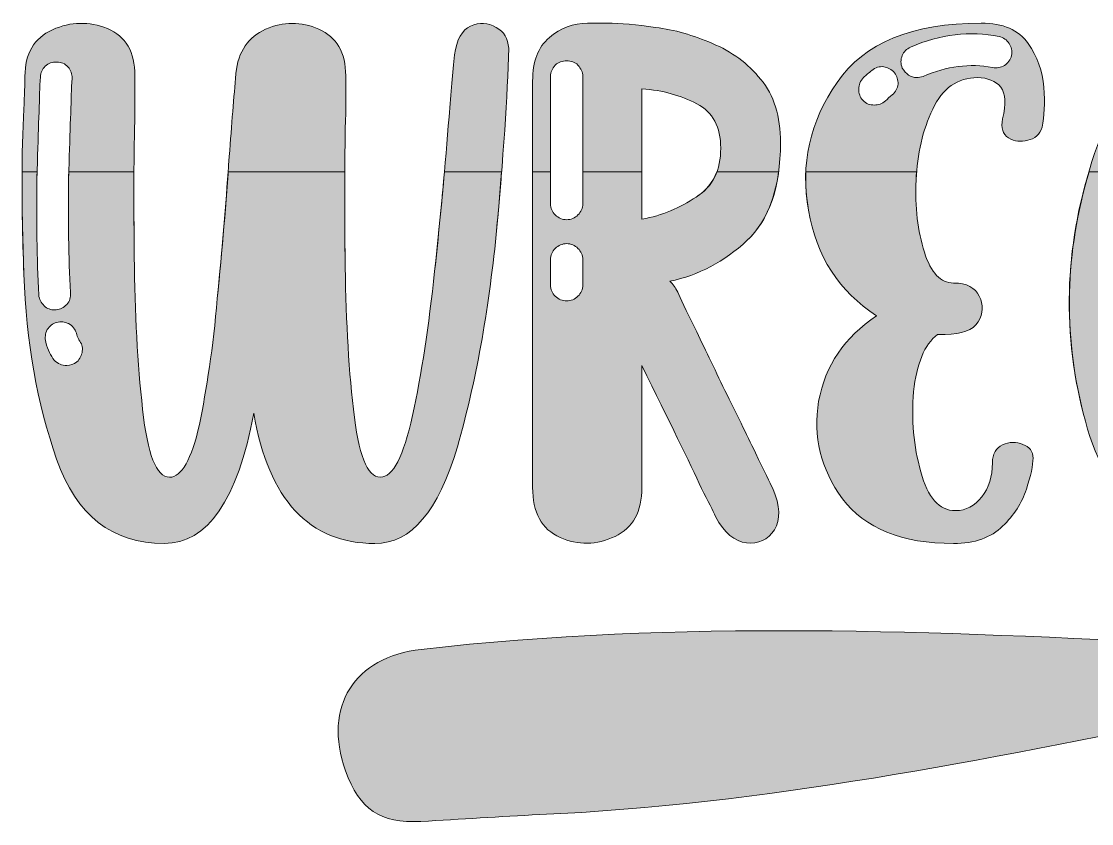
# Model space of a CAD drawing. Header units: inches. Extents: x 28 to 472, y -451 to -49.
# Drawn here: x 28 to 249.9, y -451.1 to -284.9 of the extents above; entities that cross this region are included whole.
import ezdxf

# ---------------------------------------------------------------- set-up
doc = ezdxf.new("R2010")
doc.units = ezdxf.units.IN
doc.header["$MEASUREMENT"] = 0
doc.layers.add('Layer 1', color=7, linetype='Continuous')

# ---------------------------------------------------------------- blocks, each defined once
blk = doc.blocks.new('block 3')
at = {"layer": 'Layer 1', "true_color": 0x024d84}
h = blk.add_hatch(color=156, dxfattribs=at)
h.dxf.hatch_style = 2
edge = h.paths.add_edge_path()
edge.add_spline(control_points=[(271.84, -414.22), (272.1, -419.3), (272.34, -423.95), (272.59, -428.81), (227.76, -437.96), (182.17, -447.18), (135.5, -449.28), (127.29, -449.64), (119.1, -450.27), (110.89, -450.69), (102.39, -451.14), (98.17, -448.25), (95.27, -440.17), (90.48, -426.84), (97.09, -416.61), (110.96, -415.02), (164.38, -408.91), (217.84, -411.19), (271.31, -414), (271.76, -414.02), (272.2, -414.39), (271.84, -414.22)], knot_values=[0, 0, 0, 0, 1, 1, 1, 2, 2, 2, 3, 3, 3, 4, 4, 4, 5, 5, 5, 6, 6, 6, 7, 7, 7, 7], degree=3, periodic=1)
at = {"layer": 'Layer 1', "lineweight": 0}
blk.add_open_spline([(271.84, -414.22), (272.1, -419.3), (272.34, -423.95), (272.59, -428.81), (227.76, -437.96), (182.17, -447.18), (135.5, -449.28), (127.29, -449.64), (119.1, -450.27), (110.89, -450.69), (102.39, -451.14), (98.17, -448.25), (95.27, -440.17), (90.48, -426.84), (97.09, -416.61), (110.96, -415.02), (164.38, -408.91), (217.84, -411.19), (271.31, -414), (271.76, -414.02), (272.2, -414.39), (271.84, -414.22)], degree=3, knots=[0, 0, 0, 0, 1, 1, 1, 2, 2, 2, 3, 3, 3, 4, 4, 4, 5, 5, 5, 6, 6, 6, 7, 7, 7, 7], dxfattribs=at)
blk = doc.blocks.new('block 8')
at = {"layer": 'Layer 1', "true_color": 0xca0c32}
h = blk.add_hatch(color=242, dxfattribs=at)
h.dxf.hatch_style = 2
edge = h.paths.add_edge_path()
edge.add_spline(control_points=[(121.16, -285.85), (123.02, -284.98), (124.75, -285.11), (126.49, -286.1), (128.1, -286.97), (128.96, -288.45), (129.09, -290.43), (128.84, -300.21), (127.97, -313.09), (126.49, -329.06), (124.88, -345.04), (122.28, -359.65), (118.44, -373.02), (114.48, -386.39), (108.91, -393.08), (101.35, -393.08), (87.73, -393.08), (79.31, -384.04), (76.22, -366.09), (72.87, -384.04), (66.68, -393.08), (57.64, -393.08), (46.87, -393.08), (39.44, -387.26), (35.36, -375.62), (31.27, -363.98), (29.04, -351.23), (28.55, -337.24), (28.05, -323.25), (28.05, -311.85), (28.55, -303.06), (28.67, -300.09), (28.79, -297.86), (28.79, -296.25), (28.79, -291.55), (30.65, -288.33), (34.49, -286.59), (38.33, -284.86), (42.04, -284.86), (45.88, -286.35), (49.72, -287.96), (51.58, -291.18), (51.58, -296.13), (51.58, -297.99), (51.58, -300.59), (51.58, -303.93), (51.33, -312.1), (51.33, -322.01), (51.45, -333.65), (51.58, -345.29), (52.07, -355.81), (53.19, -365.22), (54.18, -374.63), (56.03, -379.34), (58.76, -379.34), (61.23, -379.34), (63.34, -375.62), (64.95, -368.44), (66.44, -361.13), (67.8, -352.47), (68.66, -342.31), (69.65, -332.16), (70.52, -322.38), (71.14, -312.85), (71.63, -306.16), (72.13, -300.46), (72.5, -295.76), (72.5, -295.76), (72.5, -295.76), (72.5, -295.63), (73, -291.05), (75.1, -288.08), (78.69, -286.47), (82.41, -284.86), (86, -284.86), (89.71, -286.47), (93.43, -288.08), (95.29, -291.3), (95.29, -296.13), (95.29, -297.99), (95.29, -300.59), (95.29, -303.93), (95.04, -312.1), (95.04, -322.01), (95.16, -333.65), (95.29, -345.29), (95.78, -355.81), (96.89, -365.22), (97.89, -374.63), (99.74, -379.34), (102.47, -379.34), (105.07, -379.34), (107.29, -375), (109.15, -366.58), (111.01, -358.04), (112.5, -348.01), (113.73, -336.62), (114.97, -325.1), (115.96, -314.45), (116.71, -304.67), (117.08, -299.6), (117.45, -295.39), (117.82, -291.8), (118.31, -288.58), (119.43, -286.59), (121.16, -285.85)], knot_values=[0, 0, 0, 0, 1, 1, 1, 2, 2, 2, 3, 3, 3, 4, 4, 4, 5, 5, 5, 6, 6, 6, 7, 7, 7, 8, 8, 8, 9, 9, 9, 10, 10, 10, 11, 11, 11, 12, 12, 12, 13, 13, 13, 14, 14, 14, 15, 15, 15, 16, 16, 16, 17, 17, 17, 18, 18, 18, 19, 19, 19, 20, 20, 20, 21, 21, 21, 22, 22, 22, 23, 23, 23, 24, 24, 24, 25, 25, 25, 26, 26, 26, 27, 27, 27, 28, 28, 28, 29, 29, 29, 30, 30, 30, 31, 31, 31, 32, 32, 32, 33, 33, 33, 34, 34, 34, 35, 35, 35, 35], degree=3, periodic=1)
edge = h.paths.add_edge_path()
edge.add_spline(control_points=[(35.23, -344.67), (36.1, -344.54), (36.84, -344.17), (37.46, -343.55), (38.08, -342.81), (38.33, -342.07), (38.2, -341.08), (37.83, -333.77), (37.71, -325.85), (37.83, -317.3), (38.08, -308.76), (38.33, -302.44), (38.45, -298.36), (38.45, -298.36), (38.57, -296.62), (38.57, -296.62), (38.57, -295.76), (38.33, -295.01), (37.71, -294.27), (37.09, -293.65), (36.35, -293.28), (35.36, -293.28), (34.49, -293.28), (33.62, -293.53), (33, -294.15), (32.38, -294.77), (32.01, -295.51), (32.01, -296.38), (32.01, -296.38), (31.89, -297.99), (31.89, -297.99), (31.76, -302.2), (31.52, -308.51), (31.27, -317.3), (31.15, -325.97), (31.27, -334.02), (31.64, -341.57), (31.76, -342.44), (32.14, -343.18), (32.76, -343.8), (33.38, -344.42), (34.12, -344.67), (34.98, -344.67), (35.11, -344.67), (35.11, -344.67), (35.23, -344.67)], knot_values=[0, 0, 0, 0, 1, 1, 1, 2, 2, 2, 3, 3, 3, 4, 4, 4, 5, 5, 5, 6, 6, 6, 7, 7, 7, 8, 8, 8, 9, 9, 9, 10, 10, 10, 11, 11, 11, 12, 12, 12, 13, 13, 13, 14, 14, 14, 15, 15, 15, 15], degree=3, periodic=1)
edge = h.paths.add_edge_path()
edge.add_spline(control_points=[(39.57, -355.44), (40.18, -354.82), (40.56, -354.08), (40.68, -353.21), (40.8, -352.34), (40.56, -351.6), (39.94, -350.86), (39.94, -350.86), (39.94, -350.73), (39.81, -350.49), (39.69, -350.36), (39.57, -349.99), (39.44, -349.5), (39.19, -348.63), (38.7, -348.01), (37.83, -347.51), (37.09, -347.14), (36.22, -347.02), (35.36, -347.27), (34.49, -347.51), (33.87, -348.01), (33.38, -348.75), (33, -349.62), (32.88, -350.36), (33.13, -351.35), (33.5, -352.96), (34.12, -354.2), (34.86, -355.07), (35.6, -355.81), (36.47, -356.18), (37.46, -356.18), (38.2, -356.18), (38.82, -355.93), (39.57, -355.44)], knot_values=[0, 0, 0, 0, 1, 1, 1, 2, 2, 2, 3, 3, 3, 4, 4, 4, 5, 5, 5, 6, 6, 6, 7, 7, 7, 8, 8, 8, 9, 9, 9, 10, 10, 10, 11, 11, 11, 11], degree=3, periodic=1)
h = blk.add_hatch(color=242, dxfattribs=at)
h.dxf.hatch_style = 2
edge = h.paths.add_edge_path()
edge.add_spline(control_points=[(178.49, -330.3), (173.79, -334.64), (168.47, -337.49), (162.52, -338.72), (163.14, -339.34), (163.64, -340.09), (164.13, -340.95), (164.63, -342.19), (165.86, -344.67), (167.72, -348.51), (169.58, -352.34), (171.68, -356.68), (173.91, -361.38), (176.27, -366.09), (178.37, -370.42), (180.23, -374.26), (182.08, -378.1), (183.32, -380.57), (183.82, -381.69), (185.43, -385.28), (185.43, -388.13), (184.19, -390.23), (182.83, -392.34), (180.85, -393.2), (178.37, -392.96), (176.02, -392.71), (173.79, -390.85), (171.93, -387.51), (171.44, -386.27), (170.45, -384.41), (169.08, -381.69), (166.61, -376.36), (162.4, -367.82), (156.7, -356.18), (156.7, -367.82), (156.7, -376.24), (156.7, -381.44), (156.7, -386.52), (154.84, -389.86), (151.13, -391.6), (147.29, -393.45), (143.45, -393.45), (139.74, -391.84), (135.9, -390.11), (134.04, -386.64), (134.04, -381.44), (134.04, -377.73), (134.04, -370.42), (134.04, -359.4), (134.04, -348.38), (134.04, -336.99), (134.04, -325.23), (134.04, -313.46), (134.04, -304.18), (134.04, -297.24), (134.04, -293.16), (135.16, -290.19), (137.51, -288.2), (139.86, -286.22), (142.46, -285.23), (145.43, -285.23), (145.43, -285.23), (146.8, -285.23), (149.52, -285.23), (152.24, -285.23), (155.59, -285.48), (159.55, -286.1), (163.39, -286.59), (167.35, -287.71), (171.31, -289.44), (175.28, -291.05), (178.62, -293.53), (181.34, -296.87), (184.07, -300.09), (185.43, -304.55), (185.43, -310), (185.43, -319.28), (183.08, -325.97), (178.49, -330.3)], knot_values=[0, 0, 0, 0, 1, 1, 1, 2, 2, 2, 3, 3, 3, 4, 4, 4, 5, 5, 5, 6, 6, 6, 7, 7, 7, 8, 8, 8, 9, 9, 9, 10, 10, 10, 11, 11, 11, 12, 12, 12, 13, 13, 13, 14, 14, 14, 15, 15, 15, 16, 16, 16, 17, 17, 17, 18, 18, 18, 19, 19, 19, 20, 20, 20, 21, 21, 21, 22, 22, 22, 23, 23, 23, 24, 24, 24, 25, 25, 25, 26, 26, 26, 26], degree=3, periodic=1)
edge = h.paths.add_edge_path()
edge.add_spline(control_points=[(143.45, -324.98), (144.07, -324.36), (144.44, -323.62), (144.44, -322.63), (144.44, -322.63), (144.44, -296.25), (144.44, -296.25), (144.44, -295.39), (144.07, -294.64), (143.45, -293.9), (142.83, -293.28), (141.97, -293.03), (141.1, -293.03), (140.23, -293.03), (139.37, -293.28), (138.75, -293.9), (138.13, -294.64), (137.76, -295.39), (137.76, -296.25), (137.76, -296.25), (137.76, -322.63), (137.76, -322.63), (137.76, -323.62), (138.13, -324.36), (138.75, -324.98), (139.37, -325.6), (140.23, -325.97), (141.1, -325.97), (141.97, -325.97), (142.83, -325.6), (143.45, -324.98)], knot_values=[0, 0, 0, 0, 1, 1, 1, 2, 2, 2, 3, 3, 3, 4, 4, 4, 5, 5, 5, 6, 6, 6, 7, 7, 7, 8, 8, 8, 9, 9, 9, 10, 10, 10, 10], degree=3, periodic=1)
edge = h.paths.add_edge_path()
edge.add_spline(control_points=[(143.45, -341.82), (144.07, -341.2), (144.44, -340.46), (144.44, -339.47), (144.44, -339.47), (144.44, -334.27), (144.44, -334.27), (144.44, -333.28), (144.07, -332.53), (143.45, -331.91), (142.83, -331.29), (141.97, -330.92), (141.1, -330.92), (140.23, -330.92), (139.37, -331.29), (138.75, -331.91), (138.13, -332.53), (137.76, -333.28), (137.76, -334.27), (137.76, -334.27), (137.76, -339.47), (137.76, -339.47), (137.76, -340.46), (138.13, -341.2), (138.75, -341.82), (139.37, -342.44), (140.23, -342.81), (141.1, -342.81), (141.97, -342.81), (142.83, -342.44), (143.45, -341.82)], knot_values=[0, 0, 0, 0, 1, 1, 1, 2, 2, 2, 3, 3, 3, 4, 4, 4, 5, 5, 5, 6, 6, 6, 7, 7, 7, 8, 8, 8, 9, 9, 9, 10, 10, 10, 10], degree=3, periodic=1)
edge = h.paths.add_edge_path()
edge.add_spline(control_points=[(167.97, -321.26), (171.44, -319.04), (173.05, -315.69), (173.05, -311.11), (173.05, -306.78), (171.44, -303.68), (168.09, -301.95), (164.75, -300.21), (161.04, -299.1), (156.7, -298.85), (156.7, -303.81), (156.7, -312.85), (156.7, -325.85), (160.91, -325.1), (164.63, -323.49), (167.97, -321.26)], knot_values=[0, 0, 0, 0, 1, 1, 1, 2, 2, 2, 3, 3, 3, 4, 4, 4, 5, 5, 5, 5], degree=3, periodic=1)
h = blk.add_hatch(color=242, dxfattribs=at)
h.dxf.hatch_style = 2
edge = h.paths.add_edge_path()
edge.add_spline(control_points=[(236.81, -289.44), (238.67, -292.17), (239.79, -295.14), (240.03, -298.48), (240.28, -301.83), (240.16, -304.55), (239.66, -306.78), (239.17, -308.26), (238.18, -309.25), (236.69, -309.5), (235.21, -309.87), (233.97, -309.75), (232.73, -309.01), (231.49, -308.26), (231.12, -306.9), (231.49, -305.04), (232.23, -301.95), (232.11, -299.84), (231.12, -298.48), (230, -297.24), (228.4, -296.5), (226.29, -296.5), (222.2, -296.5), (218.98, -298.73), (217, -303.06), (214.9, -307.4), (213.78, -312.35), (213.54, -317.8), (213.29, -323.37), (213.91, -328.32), (215.27, -332.66), (216.63, -336.99), (218.61, -339.09), (221.34, -339.09), (224.06, -339.09), (225.79, -340.09), (226.66, -341.82), (227.53, -343.55), (227.53, -345.41), (226.41, -347.14), (225.3, -348.88), (223.07, -349.74), (219.6, -349.74), (219.23, -349.74), (218.86, -349.74), (218.49, -349.74), (218.37, -349.74), (218.12, -349.74), (217.99, -349.74), (215.27, -351.85), (213.66, -355.81), (213.04, -361.63), (212.55, -367.33), (213.04, -372.9), (214.53, -378.22), (215.89, -383.55), (218.37, -386.27), (221.71, -386.27), (223.94, -386.27), (225.67, -385.28), (227.16, -383.42), (228.64, -381.56), (229.39, -379.21), (229.39, -376.36), (229.39, -374.51), (230.13, -373.27), (231.49, -372.65), (232.85, -372.03), (234.34, -371.91), (235.7, -372.53), (237.06, -373.02), (237.8, -374.01), (237.8, -375.37), (237.8, -376.86), (237.31, -379.09), (236.44, -381.81), (235.45, -384.66), (233.84, -387.26), (231.49, -389.49), (229.14, -391.84), (225.67, -393.08), (221.34, -393.08), (210.57, -393.08), (202.89, -389.98), (198.31, -383.79), (193.72, -377.6), (192.12, -370.92), (193.35, -363.61), (194.72, -356.18), (198.68, -350.36), (205.36, -345.9), (197.56, -340.83), (192.86, -333.52), (191.25, -323.99), (189.52, -314.58), (191.5, -305.66), (197.19, -297.49), (202.76, -289.32), (212.79, -285.23), (227.03, -285.23), (231.61, -285.23), (234.83, -286.59), (236.81, -289.44)], knot_values=[0, 0, 0, 0, 1, 1, 1, 2, 2, 2, 3, 3, 3, 4, 4, 4, 5, 5, 5, 6, 6, 6, 7, 7, 7, 8, 8, 8, 9, 9, 9, 10, 10, 10, 11, 11, 11, 12, 12, 12, 13, 13, 13, 14, 14, 14, 15, 15, 15, 16, 16, 16, 17, 17, 17, 18, 18, 18, 19, 19, 19, 20, 20, 20, 21, 21, 21, 22, 22, 22, 23, 23, 23, 24, 24, 24, 25, 25, 25, 26, 26, 26, 27, 27, 27, 28, 28, 28, 29, 29, 29, 30, 30, 30, 31, 31, 31, 32, 32, 32, 33, 33, 33, 34, 34, 34, 34], degree=3, periodic=1)
edge = h.paths.add_edge_path()
edge.add_spline(control_points=[(207.22, -301.33), (207.59, -300.96), (208.09, -300.46), (208.58, -300.09), (209.33, -299.47), (209.7, -298.73), (209.82, -297.86), (209.82, -297), (209.57, -296.25), (209.08, -295.51), (208.46, -294.77), (207.72, -294.4), (206.85, -294.27), (205.98, -294.15), (205.12, -294.4), (204.37, -295.01), (203.75, -295.51), (203.26, -296), (202.64, -296.5), (202.02, -297.24), (201.65, -297.99), (201.65, -298.85), (201.65, -299.72), (201.9, -300.59), (202.52, -301.21), (203.26, -301.95), (204, -302.2), (204.87, -302.2), (205.74, -302.2), (206.48, -301.95), (207.22, -301.33)], knot_values=[0, 0, 0, 0, 1, 1, 1, 2, 2, 2, 3, 3, 3, 4, 4, 4, 5, 5, 5, 6, 6, 6, 7, 7, 7, 8, 8, 8, 9, 9, 9, 10, 10, 10, 10], degree=3, periodic=1)
edge = h.paths.add_edge_path()
edge.add_spline(control_points=[(215.02, -296.25), (219.97, -294.15), (224.68, -293.53), (229.39, -294.4), (230.25, -294.64), (231.12, -294.4), (231.86, -294.02), (232.6, -293.53), (233.1, -292.79), (233.35, -291.92), (233.47, -290.93), (233.35, -290.19), (232.85, -289.44), (232.36, -288.7), (231.61, -288.2), (230.75, -287.96), (224.68, -286.84), (218.61, -287.46), (212.42, -290.19), (211.55, -290.56), (210.94, -291.18), (210.69, -291.92), (210.32, -292.79), (210.32, -293.65), (210.69, -294.52), (211.43, -295.76), (212.42, -296.5), (213.66, -296.5), (214.16, -296.5), (214.53, -296.38), (215.02, -296.25)], knot_values=[0, 0, 0, 0, 1, 1, 1, 2, 2, 2, 3, 3, 3, 4, 4, 4, 5, 5, 5, 6, 6, 6, 7, 7, 7, 8, 8, 8, 9, 9, 9, 10, 10, 10, 10], degree=3, periodic=1)
h = blk.add_hatch(color=242, dxfattribs=at)
h.dxf.hatch_style = 2
edge = h.paths.add_edge_path()
edge.add_spline(control_points=[(290.68, -363.73), (292.41, -362.87), (294.27, -362.74), (296.25, -363.49), (298.23, -364.23), (299.59, -365.59), (300.33, -367.7), (301.08, -370.05), (301.2, -373.15), (300.71, -377.11), (300.21, -381.07), (298.23, -384.66), (294.76, -388), (291.42, -391.35), (285.6, -393.08), (277.43, -393.08), (262.44, -393.08), (252.66, -384.04), (248.21, -366.09), (243.62, -348.13), (244.49, -330.18), (250.56, -312.23), (256.63, -294.27), (268.02, -285.23), (284.73, -285.23), (289.93, -285.23), (293.4, -286.59), (295.26, -289.44), (297.11, -292.17), (298.11, -295.14), (298.11, -298.48), (298.23, -301.83), (297.98, -304.55), (297.49, -306.78), (296.99, -308.26), (296, -309.25), (294.51, -309.5), (293.03, -309.87), (291.67, -309.75), (290.55, -309.01), (289.31, -308.26), (288.94, -306.9), (289.31, -305.04), (290.06, -301.95), (289.93, -299.84), (288.82, -298.48), (287.83, -297.24), (286.22, -296.5), (284.11, -296.5), (277.3, -296.5), (272.47, -303.19), (269.63, -316.56), (266.78, -329.93), (265.91, -343.3), (267.03, -356.68), (268.14, -370.05), (271.36, -378.1), (276.68, -380.7), (280.65, -381.69), (283.49, -380.95), (285.1, -378.35), (286.59, -375.87), (287.46, -372.65), (287.58, -368.69), (287.83, -366.21), (288.82, -364.48), (290.68, -363.73)], knot_values=[0, 0, 0, 0, 1, 1, 1, 2, 2, 2, 3, 3, 3, 4, 4, 4, 5, 5, 5, 6, 6, 6, 7, 7, 7, 8, 8, 8, 9, 9, 9, 10, 10, 10, 11, 11, 11, 12, 12, 12, 13, 13, 13, 14, 14, 14, 15, 15, 15, 16, 16, 16, 17, 17, 17, 18, 18, 18, 19, 19, 19, 20, 20, 20, 21, 21, 21, 22, 22, 22, 22], degree=3, periodic=1)
edge = h.paths.add_edge_path()
edge.add_spline(control_points=[(259.22, -318.79), (259.72, -317.3), (260.09, -315.82), (260.71, -314.45), (260.96, -313.59), (260.96, -312.72), (260.59, -311.98), (260.22, -311.11), (259.6, -310.49), (258.73, -310.24), (257.86, -309.87), (257, -309.87), (256.25, -310.24), (255.39, -310.62), (254.89, -311.23), (254.52, -312.1), (253.9, -313.59), (253.41, -315.2), (252.91, -316.93), (252.66, -317.8), (252.79, -318.66), (253.16, -319.41), (253.65, -320.15), (254.27, -320.77), (255.14, -321.02), (255.51, -321.14), (255.76, -321.14), (256.13, -321.14), (257.49, -321.14), (258.61, -320.4), (259.22, -318.79)], knot_values=[0, 0, 0, 0, 1, 1, 1, 2, 2, 2, 3, 3, 3, 4, 4, 4, 5, 5, 5, 6, 6, 6, 7, 7, 7, 8, 8, 8, 9, 9, 9, 10, 10, 10, 10], degree=3, periodic=1)
edge = h.paths.add_edge_path()
edge.add_spline(control_points=[(264.43, -306.65), (268.02, -301.33), (271.73, -297.86), (275.57, -296.38), (279.53, -294.89), (282.63, -294.02), (284.98, -294.02), (284.98, -294.02), (284.98, -294.02), (285.1, -294.02), (285.97, -294.02), (286.84, -293.78), (287.46, -293.16), (288.07, -292.54), (288.32, -291.67), (288.45, -290.81), (288.32, -289.81), (288.07, -289.07), (287.46, -288.45), (286.84, -287.83), (286.09, -287.46), (285.1, -287.46), (285.1, -287.46), (285.1, -287.46), (284.98, -287.46), (274.58, -287.46), (265.91, -292.66), (258.85, -303.06), (258.36, -303.93), (258.24, -304.8), (258.36, -305.66), (258.61, -306.41), (259.1, -307.15), (259.84, -307.64), (260.46, -308.02), (261.08, -308.14), (261.58, -308.14), (262.69, -308.14), (263.68, -307.64), (264.43, -306.65)], knot_values=[0, 0, 0, 0, 1, 1, 1, 2, 2, 2, 3, 3, 3, 4, 4, 4, 5, 5, 5, 6, 6, 6, 7, 7, 7, 8, 8, 8, 9, 9, 9, 10, 10, 10, 11, 11, 11, 12, 12, 12, 13, 13, 13, 13], degree=3, periodic=1)
at = {"layer": 'Layer 1', "lineweight": 0}
for points, knots in [([(121.16, -285.85), (123.02, -284.98), (124.75, -285.11), (126.49, -286.1), (128.1, -286.97), (128.96, -288.45), (129.09, -290.43), (128.84, -300.21), (127.97, -313.09), (126.49, -329.06), (124.88, -345.04), (122.28, -359.65), (118.44, -373.02), (114.48, -386.39), (108.91, -393.08), (101.35, -393.08), (87.73, -393.08), (79.31, -384.04), (76.22, -366.09), (72.87, -384.04), (66.68, -393.08), (57.64, -393.08), (46.87, -393.08), (39.44, -387.26), (35.36, -375.62), (31.27, -363.98), (29.04, -351.23), (28.55, -337.24), (28.05, -323.25), (28.05, -311.85), (28.55, -303.06), (28.67, -300.09), (28.79, -297.86), (28.79, -296.25), (28.79, -291.55), (30.65, -288.33), (34.49, -286.59), (38.33, -284.86), (42.04, -284.86), (45.88, -286.35), (49.72, -287.96), (51.58, -291.18), (51.58, -296.13), (51.58, -297.99), (51.58, -300.59), (51.58, -303.93), (51.33, -312.1), (51.33, -322.01), (51.45, -333.65), (51.58, -345.29), (52.07, -355.81), (53.19, -365.22), (54.18, -374.63), (56.03, -379.34), (58.76, -379.34), (61.23, -379.34), (63.34, -375.62), (64.95, -368.44), (66.44, -361.13), (67.8, -352.47), (68.66, -342.31), (69.65, -332.16), (70.52, -322.38), (71.14, -312.85), (71.63, -306.16), (72.13, -300.46), (72.5, -295.76), (72.5, -295.76), (72.5, -295.76), (72.5, -295.63), (73, -291.05), (75.1, -288.08), (78.69, -286.47), (82.41, -284.86), (86, -284.86), (89.71, -286.47), (93.43, -288.08), (95.29, -291.3), (95.29, -296.13), (95.29, -297.99), (95.29, -300.59), (95.29, -303.93), (95.04, -312.1), (95.04, -322.01), (95.16, -333.65), (95.29, -345.29), (95.78, -355.81), (96.89, -365.22), (97.89, -374.63), (99.74, -379.34), (102.47, -379.34), (105.07, -379.34), (107.29, -375), (109.15, -366.58), (111.01, -358.04), (112.5, -348.01), (113.73, -336.62), (114.97, -325.1), (115.96, -314.45), (116.71, -304.67), (117.08, -299.6), (117.45, -295.39), (117.82, -291.8), (118.31, -288.58), (119.43, -286.59), (121.16, -285.85)], [0, 0, 0, 0, 1, 1, 1, 2, 2, 2, 3, 3, 3, 4, 4, 4, 5, 5, 5, 6, 6, 6, 7, 7, 7, 8, 8, 8, 9, 9, 9, 10, 10, 10, 11, 11, 11, 12, 12, 12, 13, 13, 13, 14, 14, 14, 15, 15, 15, 16, 16, 16, 17, 17, 17, 18, 18, 18, 19, 19, 19, 20, 20, 20, 21, 21, 21, 22, 22, 22, 23, 23, 23, 24, 24, 24, 25, 25, 25, 26, 26, 26, 27, 27, 27, 28, 28, 28, 29, 29, 29, 30, 30, 30, 31, 31, 31, 32, 32, 32, 33, 33, 33, 34, 34, 34, 35, 35, 35, 35]), ([(178.49, -330.3), (173.79, -334.64), (168.47, -337.49), (162.52, -338.72), (163.14, -339.34), (163.64, -340.09), (164.13, -340.95), (164.63, -342.19), (165.86, -344.67), (167.72, -348.51), (169.58, -352.34), (171.68, -356.68), (173.91, -361.38), (176.27, -366.09), (178.37, -370.42), (180.23, -374.26), (182.08, -378.1), (183.32, -380.57), (183.82, -381.69), (185.43, -385.28), (185.43, -388.13), (184.19, -390.23), (182.83, -392.34), (180.85, -393.2), (178.37, -392.96), (176.02, -392.71), (173.79, -390.85), (171.93, -387.51), (171.44, -386.27), (170.45, -384.41), (169.08, -381.69), (166.61, -376.36), (162.4, -367.82), (156.7, -356.18), (156.7, -367.82), (156.7, -376.24), (156.7, -381.44), (156.7, -386.52), (154.84, -389.86), (151.13, -391.6), (147.29, -393.45), (143.45, -393.45), (139.74, -391.84), (135.9, -390.11), (134.04, -386.64), (134.04, -381.44), (134.04, -377.73), (134.04, -370.42), (134.04, -359.4), (134.04, -348.38), (134.04, -336.99), (134.04, -325.23), (134.04, -313.46), (134.04, -304.18), (134.04, -297.24), (134.04, -293.16), (135.16, -290.19), (137.51, -288.2), (139.86, -286.22), (142.46, -285.23), (145.43, -285.23), (145.43, -285.23), (146.8, -285.23), (149.52, -285.23), (152.24, -285.23), (155.59, -285.48), (159.55, -286.1), (163.39, -286.59), (167.35, -287.71), (171.31, -289.44), (175.28, -291.05), (178.62, -293.53), (181.34, -296.87), (184.07, -300.09), (185.43, -304.55), (185.43, -310), (185.43, -319.28), (183.08, -325.97), (178.49, -330.3)], [0, 0, 0, 0, 1, 1, 1, 2, 2, 2, 3, 3, 3, 4, 4, 4, 5, 5, 5, 6, 6, 6, 7, 7, 7, 8, 8, 8, 9, 9, 9, 10, 10, 10, 11, 11, 11, 12, 12, 12, 13, 13, 13, 14, 14, 14, 15, 15, 15, 16, 16, 16, 17, 17, 17, 18, 18, 18, 19, 19, 19, 20, 20, 20, 21, 21, 21, 22, 22, 22, 23, 23, 23, 24, 24, 24, 25, 25, 25, 26, 26, 26, 26]), ([(236.81, -289.44), (238.67, -292.17), (239.79, -295.14), (240.03, -298.48), (240.28, -301.83), (240.16, -304.55), (239.66, -306.78), (239.17, -308.26), (238.18, -309.25), (236.69, -309.5), (235.21, -309.87), (233.97, -309.75), (232.73, -309.01), (231.49, -308.26), (231.12, -306.9), (231.49, -305.04), (232.23, -301.95), (232.11, -299.84), (231.12, -298.48), (230, -297.24), (228.4, -296.5), (226.29, -296.5), (222.2, -296.5), (218.98, -298.73), (217, -303.06), (214.9, -307.4), (213.78, -312.35), (213.54, -317.8), (213.29, -323.37), (213.91, -328.32), (215.27, -332.66), (216.63, -336.99), (218.61, -339.09), (221.34, -339.09), (224.06, -339.09), (225.79, -340.09), (226.66, -341.82), (227.53, -343.55), (227.53, -345.41), (226.41, -347.14), (225.3, -348.88), (223.07, -349.74), (219.6, -349.74), (219.23, -349.74), (218.86, -349.74), (218.49, -349.74), (218.37, -349.74), (218.12, -349.74), (217.99, -349.74), (215.27, -351.85), (213.66, -355.81), (213.04, -361.63), (212.55, -367.33), (213.04, -372.9), (214.53, -378.22), (215.89, -383.55), (218.37, -386.27), (221.71, -386.27), (223.94, -386.27), (225.67, -385.28), (227.16, -383.42), (228.64, -381.56), (229.39, -379.21), (229.39, -376.36), (229.39, -374.51), (230.13, -373.27), (231.49, -372.65), (232.85, -372.03), (234.34, -371.91), (235.7, -372.53), (237.06, -373.02), (237.8, -374.01), (237.8, -375.37), (237.8, -376.86), (237.31, -379.09), (236.44, -381.81), (235.45, -384.66), (233.84, -387.26), (231.49, -389.49), (229.14, -391.84), (225.67, -393.08), (221.34, -393.08), (210.57, -393.08), (202.89, -389.98), (198.31, -383.79), (193.72, -377.6), (192.12, -370.92), (193.35, -363.61), (194.72, -356.18), (198.68, -350.36), (205.36, -345.9), (197.56, -340.83), (192.86, -333.52), (191.25, -323.99), (189.52, -314.58), (191.5, -305.66), (197.19, -297.49), (202.76, -289.32), (212.79, -285.23), (227.03, -285.23), (231.61, -285.23), (234.83, -286.59), (236.81, -289.44)], [0, 0, 0, 0, 1, 1, 1, 2, 2, 2, 3, 3, 3, 4, 4, 4, 5, 5, 5, 6, 6, 6, 7, 7, 7, 8, 8, 8, 9, 9, 9, 10, 10, 10, 11, 11, 11, 12, 12, 12, 13, 13, 13, 14, 14, 14, 15, 15, 15, 16, 16, 16, 17, 17, 17, 18, 18, 18, 19, 19, 19, 20, 20, 20, 21, 21, 21, 22, 22, 22, 23, 23, 23, 24, 24, 24, 25, 25, 25, 26, 26, 26, 27, 27, 27, 28, 28, 28, 29, 29, 29, 30, 30, 30, 31, 31, 31, 32, 32, 32, 33, 33, 33, 34, 34, 34, 34]), ([(290.68, -363.73), (292.41, -362.87), (294.27, -362.74), (296.25, -363.49), (298.23, -364.23), (299.59, -365.59), (300.33, -367.7), (301.08, -370.05), (301.2, -373.15), (300.71, -377.11), (300.21, -381.07), (298.23, -384.66), (294.76, -388), (291.42, -391.35), (285.6, -393.08), (277.43, -393.08), (262.44, -393.08), (252.66, -384.04), (248.21, -366.09), (243.62, -348.13), (244.49, -330.18), (250.56, -312.23), (256.63, -294.27), (268.02, -285.23), (284.73, -285.23), (289.93, -285.23), (293.4, -286.59), (295.26, -289.44), (297.11, -292.17), (298.11, -295.14), (298.11, -298.48), (298.23, -301.83), (297.98, -304.55), (297.49, -306.78), (296.99, -308.26), (296, -309.25), (294.51, -309.5), (293.03, -309.87), (291.67, -309.75), (290.55, -309.01), (289.31, -308.26), (288.94, -306.9), (289.31, -305.04), (290.06, -301.95), (289.93, -299.84), (288.82, -298.48), (287.83, -297.24), (286.22, -296.5), (284.11, -296.5), (277.3, -296.5), (272.47, -303.19), (269.63, -316.56), (266.78, -329.93), (265.91, -343.3), (267.03, -356.68), (268.14, -370.05), (271.36, -378.1), (276.68, -380.7), (280.65, -381.69), (283.49, -380.95), (285.1, -378.35), (286.59, -375.87), (287.46, -372.65), (287.58, -368.69), (287.83, -366.21), (288.82, -364.48), (290.68, -363.73)], [0, 0, 0, 0, 1, 1, 1, 2, 2, 2, 3, 3, 3, 4, 4, 4, 5, 5, 5, 6, 6, 6, 7, 7, 7, 8, 8, 8, 9, 9, 9, 10, 10, 10, 11, 11, 11, 12, 12, 12, 13, 13, 13, 14, 14, 14, 15, 15, 15, 16, 16, 16, 17, 17, 17, 18, 18, 18, 19, 19, 19, 20, 20, 20, 21, 21, 21, 22, 22, 22, 22]), ([(215.02, -296.25), (219.97, -294.15), (224.68, -293.53), (229.39, -294.4), (230.25, -294.64), (231.12, -294.4), (231.86, -294.02), (232.6, -293.53), (233.1, -292.79), (233.35, -291.92), (233.47, -290.93), (233.35, -290.19), (232.85, -289.44), (232.36, -288.7), (231.61, -288.2), (230.75, -287.96), (224.68, -286.84), (218.61, -287.46), (212.42, -290.19), (211.55, -290.56), (210.94, -291.18), (210.69, -291.92), (210.32, -292.79), (210.32, -293.65), (210.69, -294.52), (211.43, -295.76), (212.42, -296.5), (213.66, -296.5), (214.16, -296.5), (214.53, -296.38), (215.02, -296.25)], [0, 0, 0, 0, 1, 1, 1, 2, 2, 2, 3, 3, 3, 4, 4, 4, 5, 5, 5, 6, 6, 6, 7, 7, 7, 8, 8, 8, 9, 9, 9, 10, 10, 10, 10]), ([(35.23, -344.67), (36.1, -344.54), (36.84, -344.17), (37.46, -343.55), (38.08, -342.81), (38.33, -342.07), (38.2, -341.08), (37.83, -333.77), (37.71, -325.85), (37.83, -317.3), (38.08, -308.76), (38.33, -302.44), (38.45, -298.36), (38.45, -298.36), (38.57, -296.62), (38.57, -296.62), (38.57, -295.76), (38.33, -295.01), (37.71, -294.27), (37.09, -293.65), (36.35, -293.28), (35.36, -293.28), (34.49, -293.28), (33.62, -293.53), (33, -294.15), (32.38, -294.77), (32.01, -295.51), (32.01, -296.38), (32.01, -296.38), (31.89, -297.99), (31.89, -297.99), (31.76, -302.2), (31.52, -308.51), (31.27, -317.3), (31.15, -325.97), (31.27, -334.02), (31.64, -341.57), (31.76, -342.44), (32.14, -343.18), (32.76, -343.8), (33.38, -344.42), (34.12, -344.67), (34.98, -344.67), (35.11, -344.67), (35.11, -344.67), (35.23, -344.67)], [0, 0, 0, 0, 1, 1, 1, 2, 2, 2, 3, 3, 3, 4, 4, 4, 5, 5, 5, 6, 6, 6, 7, 7, 7, 8, 8, 8, 9, 9, 9, 10, 10, 10, 11, 11, 11, 12, 12, 12, 13, 13, 13, 14, 14, 14, 15, 15, 15, 15]), ([(143.45, -324.98), (144.07, -324.36), (144.44, -323.62), (144.44, -322.63), (144.44, -322.63), (144.44, -296.25), (144.44, -296.25), (144.44, -295.39), (144.07, -294.64), (143.45, -293.9), (142.83, -293.28), (141.97, -293.03), (141.1, -293.03), (140.23, -293.03), (139.37, -293.28), (138.75, -293.9), (138.13, -294.64), (137.76, -295.39), (137.76, -296.25), (137.76, -296.25), (137.76, -322.63), (137.76, -322.63), (137.76, -323.62), (138.13, -324.36), (138.75, -324.98), (139.37, -325.6), (140.23, -325.97), (141.1, -325.97), (141.97, -325.97), (142.83, -325.6), (143.45, -324.98)], [0, 0, 0, 0, 1, 1, 1, 2, 2, 2, 3, 3, 3, 4, 4, 4, 5, 5, 5, 6, 6, 6, 7, 7, 7, 8, 8, 8, 9, 9, 9, 10, 10, 10, 10]), ([(207.22, -301.33), (207.59, -300.96), (208.09, -300.46), (208.58, -300.09), (209.33, -299.47), (209.7, -298.73), (209.82, -297.86), (209.82, -297), (209.57, -296.25), (209.08, -295.51), (208.46, -294.77), (207.72, -294.4), (206.85, -294.27), (205.98, -294.15), (205.12, -294.4), (204.37, -295.01), (203.75, -295.51), (203.26, -296), (202.64, -296.5), (202.02, -297.24), (201.65, -297.99), (201.65, -298.85), (201.65, -299.72), (201.9, -300.59), (202.52, -301.21), (203.26, -301.95), (204, -302.2), (204.87, -302.2), (205.74, -302.2), (206.48, -301.95), (207.22, -301.33)], [0, 0, 0, 0, 1, 1, 1, 2, 2, 2, 3, 3, 3, 4, 4, 4, 5, 5, 5, 6, 6, 6, 7, 7, 7, 8, 8, 8, 9, 9, 9, 10, 10, 10, 10]), ([(167.97, -321.26), (171.44, -319.04), (173.05, -315.69), (173.05, -311.11), (173.05, -306.78), (171.44, -303.68), (168.09, -301.95), (164.75, -300.21), (161.04, -299.1), (156.7, -298.85), (156.7, -303.81), (156.7, -312.85), (156.7, -325.85), (160.91, -325.1), (164.63, -323.49), (167.97, -321.26)], [0, 0, 0, 0, 1, 1, 1, 2, 2, 2, 3, 3, 3, 4, 4, 4, 5, 5, 5, 5]), ([(143.45, -341.82), (144.07, -341.2), (144.44, -340.46), (144.44, -339.47), (144.44, -339.47), (144.44, -334.27), (144.44, -334.27), (144.44, -333.28), (144.07, -332.53), (143.45, -331.91), (142.83, -331.29), (141.97, -330.92), (141.1, -330.92), (140.23, -330.92), (139.37, -331.29), (138.75, -331.91), (138.13, -332.53), (137.76, -333.28), (137.76, -334.27), (137.76, -334.27), (137.76, -339.47), (137.76, -339.47), (137.76, -340.46), (138.13, -341.2), (138.75, -341.82), (139.37, -342.44), (140.23, -342.81), (141.1, -342.81), (141.97, -342.81), (142.83, -342.44), (143.45, -341.82)], [0, 0, 0, 0, 1, 1, 1, 2, 2, 2, 3, 3, 3, 4, 4, 4, 5, 5, 5, 6, 6, 6, 7, 7, 7, 8, 8, 8, 9, 9, 9, 10, 10, 10, 10]), ([(39.57, -355.44), (40.18, -354.82), (40.56, -354.08), (40.68, -353.21), (40.8, -352.34), (40.56, -351.6), (39.94, -350.86), (39.94, -350.86), (39.94, -350.73), (39.81, -350.49), (39.69, -350.36), (39.57, -349.99), (39.44, -349.5), (39.19, -348.63), (38.7, -348.01), (37.83, -347.51), (37.09, -347.14), (36.22, -347.02), (35.36, -347.27), (34.49, -347.51), (33.87, -348.01), (33.38, -348.75), (33, -349.62), (32.88, -350.36), (33.13, -351.35), (33.5, -352.96), (34.12, -354.2), (34.86, -355.07), (35.6, -355.81), (36.47, -356.18), (37.46, -356.18), (38.2, -356.18), (38.82, -355.93), (39.57, -355.44)], [0, 0, 0, 0, 1, 1, 1, 2, 2, 2, 3, 3, 3, 4, 4, 4, 5, 5, 5, 6, 6, 6, 7, 7, 7, 8, 8, 8, 9, 9, 9, 10, 10, 10, 11, 11, 11, 11])]:
    blk.add_open_spline(points, degree=3, knots=knots, dxfattribs=at)
blk = doc.blocks.new('block 9')
at = {"layer": 'Layer 1', "true_color": 0x024d84}
h = blk.add_hatch(color=156, dxfattribs=at)
h.dxf.hatch_style = 2
edge = h.paths.add_edge_path()
edge.add_spline(control_points=[(115.76, -316.04), (115.18, -322.57), (114.51, -329.41), (113.73, -336.62), (112.5, -348.01), (111.01, -358.04), (109.15, -366.58), (107.29, -375), (105.07, -379.34), (102.47, -379.34), (99.74, -379.34), (97.89, -374.63), (96.89, -365.22), (95.78, -355.81), (95.29, -345.29), (95.16, -333.65), (95.09, -327.23), (95.07, -321.4), (95.1, -316.04), (95.1, -316.04), (70.9, -316.04), (70.9, -316.04), (70.3, -324.57), (69.54, -333.28), (68.66, -342.31), (67.8, -352.47), (66.44, -361.13), (64.95, -368.44), (63.34, -375.62), (61.23, -379.34), (58.76, -379.34), (56.03, -379.34), (54.18, -374.63), (53.19, -365.22), (52.07, -355.81), (51.58, -345.29), (51.45, -333.65), (51.38, -327.23), (51.36, -321.4), (51.39, -316.04), (51.39, -316.04), (37.87, -316.04), (37.87, -316.04), (37.86, -316.46), (37.85, -316.87), (37.83, -317.3), (37.71, -325.85), (37.83, -333.77), (38.2, -341.08), (38.33, -342.07), (38.08, -342.81), (37.46, -343.55), (36.84, -344.17), (36.1, -344.54), (35.23, -344.67), (35.11, -344.67), (35.11, -344.67), (34.98, -344.67), (34.12, -344.67), (33.38, -344.42), (32.76, -343.8), (32.14, -343.18), (31.76, -342.44), (31.64, -341.57), (31.27, -334.02), (31.15, -325.97), (31.27, -317.3), (31.28, -316.87), (31.29, -316.46), (31.31, -316.04), (31.31, -316.04), (28.19, -316.04), (28.19, -316.04), (28.15, -322.29), (28.27, -329.33), (28.55, -337.24), (29.04, -351.23), (31.27, -363.98), (35.36, -375.62), (39.44, -387.26), (46.87, -393.08), (57.64, -393.08), (66.68, -393.08), (72.87, -384.04), (76.22, -366.09), (79.31, -384.04), (87.73, -393.08), (101.35, -393.08), (108.91, -393.08), (114.48, -386.39), (118.44, -373.02), (122.28, -359.65), (124.88, -345.04), (126.49, -329.06), (126.92, -324.46), (127.29, -320.13), (127.61, -316.04), (127.61, -316.04), (115.76, -316.04), (115.76, -316.04)], knot_values=[0, 0, 0, 0, 1, 1, 1, 2, 2, 2, 3, 3, 3, 4, 4, 4, 5, 5, 5, 6, 6, 6, 7, 7, 7, 8, 8, 8, 9, 9, 9, 10, 10, 10, 11, 11, 11, 12, 12, 12, 13, 13, 13, 14, 14, 14, 15, 15, 15, 16, 16, 16, 17, 17, 17, 18, 18, 18, 19, 19, 19, 20, 20, 20, 21, 21, 21, 22, 22, 22, 23, 23, 23, 24, 24, 24, 25, 25, 25, 26, 26, 26, 27, 27, 27, 28, 28, 28, 29, 29, 29, 30, 30, 30, 31, 31, 31, 32, 32, 32, 33, 33, 33, 33], degree=3, periodic=1)
edge = h.paths.add_edge_path()
edge.add_spline(control_points=[(39.57, -355.44), (38.82, -355.93), (38.2, -356.18), (37.46, -356.18), (36.47, -356.18), (35.6, -355.81), (34.86, -355.07), (34.12, -354.2), (33.5, -352.96), (33.13, -351.35), (32.88, -350.36), (33, -349.62), (33.38, -348.75), (33.87, -348.01), (34.49, -347.51), (35.36, -347.27), (36.22, -347.02), (37.09, -347.14), (37.83, -347.51), (38.7, -348.01), (39.19, -348.63), (39.44, -349.5), (39.57, -349.99), (39.69, -350.36), (39.81, -350.49), (39.94, -350.73), (39.94, -350.86), (39.94, -350.86), (40.56, -351.6), (40.8, -352.34), (40.68, -353.21), (40.56, -354.08), (40.18, -354.82), (39.57, -355.44)], knot_values=[0, 0, 0, 0, 1, 1, 1, 2, 2, 2, 3, 3, 3, 4, 4, 4, 5, 5, 5, 6, 6, 6, 7, 7, 7, 8, 8, 8, 9, 9, 9, 10, 10, 10, 11, 11, 11, 11], degree=3, periodic=1)
h = blk.add_hatch(color=156, dxfattribs=at)
h.dxf.hatch_style = 2
edge = h.paths.add_edge_path()
edge.add_spline(control_points=[(180.23, -374.26), (178.37, -370.42), (176.27, -366.09), (173.91, -361.38), (171.68, -356.68), (169.58, -352.34), (167.72, -348.51), (165.86, -344.67), (164.63, -342.19), (164.13, -340.95), (163.64, -340.09), (163.14, -339.34), (162.52, -338.72), (168.47, -337.49), (173.79, -334.64), (178.49, -330.3), (182.01, -326.98), (184.2, -322.25), (185.04, -316.04), (185.04, -316.04), (172.23, -316.04), (172.23, -316.04), (171.43, -318.19), (170.04, -319.93), (167.97, -321.26), (164.63, -323.49), (160.91, -325.1), (156.7, -325.85), (156.7, -325.85), (156.7, -316.04), (156.7, -316.04), (156.7, -316.04), (144.44, -316.04), (144.44, -316.04), (144.44, -316.04), (144.44, -322.63), (144.44, -322.63), (144.44, -323.62), (144.07, -324.36), (143.45, -324.98), (142.83, -325.6), (141.97, -325.97), (141.1, -325.97), (140.23, -325.97), (139.37, -325.6), (138.75, -324.98), (138.13, -324.36), (137.76, -323.62), (137.76, -322.63), (137.76, -322.63), (137.76, -316.04), (137.76, -316.04), (137.76, -316.04), (134.04, -316.04), (134.04, -316.04), (134.04, -316.04), (134.04, -381.44), (134.04, -381.44), (134.04, -386.64), (135.9, -390.11), (139.74, -391.84), (143.45, -393.45), (147.29, -393.45), (151.13, -391.6), (154.84, -389.86), (156.7, -386.52), (156.7, -381.44), (156.7, -381.44), (156.7, -356.18), (156.7, -356.18), (162.4, -367.82), (166.61, -376.36), (169.08, -381.69), (170.45, -384.41), (171.44, -386.27), (171.93, -387.51), (173.79, -390.85), (176.02, -392.71), (178.37, -392.96), (180.85, -393.2), (182.83, -392.34), (184.19, -390.23), (185.43, -388.13), (185.43, -385.28), (183.82, -381.69), (183.32, -380.57), (182.08, -378.1), (180.23, -374.26)], knot_values=[0, 0, 0, 0, 1, 1, 1, 2, 2, 2, 3, 3, 3, 4, 4, 4, 5, 5, 5, 6, 6, 6, 7, 7, 7, 8, 8, 8, 9, 9, 9, 10, 10, 10, 11, 11, 11, 12, 12, 12, 13, 13, 13, 14, 14, 14, 15, 15, 15, 16, 16, 16, 17, 17, 17, 18, 18, 18, 19, 19, 19, 20, 20, 20, 21, 21, 21, 22, 22, 22, 23, 23, 23, 24, 24, 24, 25, 25, 25, 26, 26, 26, 27, 27, 27, 28, 28, 28, 29, 29, 29, 29], degree=3, periodic=1)
edge = h.paths.add_edge_path()
edge.add_spline(control_points=[(144.44, -339.47), (144.44, -340.46), (144.07, -341.2), (143.45, -341.82), (142.83, -342.44), (141.97, -342.81), (141.1, -342.81), (140.23, -342.81), (139.37, -342.44), (138.75, -341.82), (138.13, -341.2), (137.76, -340.46), (137.76, -339.47), (137.76, -339.47), (137.76, -334.27), (137.76, -334.27), (137.76, -333.28), (138.13, -332.53), (138.75, -331.91), (139.37, -331.29), (140.23, -330.92), (141.1, -330.92), (141.97, -330.92), (142.83, -331.29), (143.45, -331.91), (144.07, -332.53), (144.44, -333.28), (144.44, -334.27), (144.44, -334.27), (144.44, -339.47), (144.44, -339.47)], knot_values=[0, 0, 0, 0, 1, 1, 1, 2, 2, 2, 3, 3, 3, 4, 4, 4, 5, 5, 5, 6, 6, 6, 7, 7, 7, 8, 8, 8, 9, 9, 9, 10, 10, 10, 10], degree=3, periodic=1)
h = blk.add_hatch(color=156, dxfattribs=at)
h.dxf.hatch_style = 2
edge = h.paths.add_edge_path()
edge.add_spline(control_points=[(235.7, -372.53), (234.34, -371.91), (232.85, -372.03), (231.49, -372.65), (230.13, -373.27), (229.39, -374.51), (229.39, -376.36), (229.39, -379.21), (228.64, -381.56), (227.16, -383.42), (225.67, -385.28), (223.94, -386.27), (221.71, -386.27), (218.37, -386.27), (215.89, -383.55), (214.53, -378.22), (213.04, -372.9), (212.55, -367.33), (213.04, -361.63), (213.66, -355.81), (215.27, -351.85), (217.99, -349.74), (217.99, -349.74), (219.6, -349.74), (219.6, -349.74), (223.07, -349.74), (225.3, -348.88), (226.41, -347.14), (227.53, -345.41), (227.53, -343.55), (226.66, -341.82), (225.79, -340.09), (224.06, -339.09), (221.34, -339.09), (218.61, -339.09), (216.63, -336.99), (215.27, -332.66), (213.91, -328.32), (213.29, -323.37), (213.54, -317.8), (213.56, -317.2), (213.64, -316.63), (213.69, -316.04), (213.69, -316.04), (190.71, -316.04), (190.71, -316.04), (190.6, -318.65), (190.75, -321.29), (191.25, -323.99), (192.86, -333.52), (197.56, -340.83), (205.36, -345.9), (198.68, -350.36), (194.72, -356.18), (193.35, -363.61), (192.12, -370.92), (193.72, -377.6), (198.31, -383.79), (202.89, -389.98), (210.57, -393.08), (221.34, -393.08), (225.67, -393.08), (229.14, -391.84), (231.49, -389.49), (233.84, -387.26), (235.45, -384.66), (236.44, -381.81), (237.31, -379.09), (237.8, -376.86), (237.8, -375.37), (237.8, -374.01), (237.06, -373.02), (235.7, -372.53)], knot_values=[0, 0, 0, 0, 1, 1, 1, 2, 2, 2, 3, 3, 3, 4, 4, 4, 5, 5, 5, 6, 6, 6, 7, 7, 7, 8, 8, 8, 9, 9, 9, 10, 10, 10, 11, 11, 11, 12, 12, 12, 13, 13, 13, 14, 14, 14, 15, 15, 15, 16, 16, 16, 17, 17, 17, 18, 18, 18, 19, 19, 19, 20, 20, 20, 21, 21, 21, 22, 22, 22, 23, 23, 23, 24, 24, 24, 24], degree=3, periodic=1)
h = blk.add_hatch(color=156, dxfattribs=at)
h.dxf.hatch_style = 2
edge = h.paths.add_edge_path()
edge.add_spline(control_points=[(296.25, -363.49), (294.27, -362.74), (292.41, -362.87), (290.68, -363.73), (288.82, -364.48), (287.83, -366.21), (287.58, -368.69), (287.46, -372.65), (286.59, -375.87), (285.1, -378.35), (283.49, -380.95), (280.65, -381.69), (276.68, -380.7), (271.36, -378.1), (268.14, -370.05), (267.03, -356.68), (265.91, -343.3), (266.78, -329.93), (269.63, -316.56), (269.67, -316.38), (269.71, -316.22), (269.75, -316.04), (269.75, -316.04), (260.12, -316.04), (260.12, -316.04), (259.82, -316.94), (259.54, -317.86), (259.22, -318.79), (258.61, -320.4), (257.49, -321.14), (256.13, -321.14), (255.76, -321.14), (255.51, -321.14), (255.14, -321.02), (254.27, -320.77), (253.65, -320.15), (253.16, -319.41), (252.79, -318.66), (252.66, -317.8), (252.91, -316.93), (253, -316.62), (253.09, -316.34), (253.18, -316.04), (253.18, -316.04), (249.41, -316.04), (249.41, -316.04), (244.45, -332.72), (243.95, -349.41), (248.21, -366.09), (252.66, -384.04), (262.44, -393.08), (277.43, -393.08), (285.6, -393.08), (291.42, -391.35), (294.76, -388), (298.23, -384.66), (300.21, -381.07), (300.71, -377.11), (301.2, -373.15), (301.08, -370.05), (300.33, -367.7), (299.59, -365.59), (298.23, -364.23), (296.25, -363.49)], knot_values=[0, 0, 0, 0, 1, 1, 1, 2, 2, 2, 3, 3, 3, 4, 4, 4, 5, 5, 5, 6, 6, 6, 7, 7, 7, 8, 8, 8, 9, 9, 9, 10, 10, 10, 11, 11, 11, 12, 12, 12, 13, 13, 13, 14, 14, 14, 15, 15, 15, 16, 16, 16, 17, 17, 17, 18, 18, 18, 19, 19, 19, 20, 20, 20, 21, 21, 21, 21], degree=3, periodic=1)
at = {"layer": 'Layer 1', "lineweight": 0}
for points, knots in [([(115.76, -316.04), (115.18, -322.57), (114.51, -329.41), (113.73, -336.62), (112.5, -348.01), (111.01, -358.04), (109.15, -366.58), (107.29, -375), (105.07, -379.34), (102.47, -379.34), (99.74, -379.34), (97.89, -374.63), (96.89, -365.22), (95.78, -355.81), (95.29, -345.29), (95.16, -333.65), (95.09, -327.23), (95.07, -321.4), (95.1, -316.04), (95.1, -316.04), (70.9, -316.04), (70.9, -316.04), (70.3, -324.57), (69.54, -333.28), (68.66, -342.31), (67.8, -352.47), (66.44, -361.13), (64.95, -368.44), (63.34, -375.62), (61.23, -379.34), (58.76, -379.34), (56.03, -379.34), (54.18, -374.63), (53.19, -365.22), (52.07, -355.81), (51.58, -345.29), (51.45, -333.65), (51.38, -327.23), (51.36, -321.4), (51.39, -316.04), (51.39, -316.04), (37.87, -316.04), (37.87, -316.04), (37.86, -316.46), (37.85, -316.87), (37.83, -317.3), (37.71, -325.85), (37.83, -333.77), (38.2, -341.08), (38.33, -342.07), (38.08, -342.81), (37.46, -343.55), (36.84, -344.17), (36.1, -344.54), (35.23, -344.67), (35.11, -344.67), (35.11, -344.67), (34.98, -344.67), (34.12, -344.67), (33.38, -344.42), (32.76, -343.8), (32.14, -343.18), (31.76, -342.44), (31.64, -341.57), (31.27, -334.02), (31.15, -325.97), (31.27, -317.3), (31.28, -316.87), (31.29, -316.46), (31.31, -316.04), (31.31, -316.04), (28.19, -316.04), (28.19, -316.04), (28.15, -322.29), (28.27, -329.33), (28.55, -337.24), (29.04, -351.23), (31.27, -363.98), (35.36, -375.62), (39.44, -387.26), (46.87, -393.08), (57.64, -393.08), (66.68, -393.08), (72.87, -384.04), (76.22, -366.09), (79.31, -384.04), (87.73, -393.08), (101.35, -393.08), (108.91, -393.08), (114.48, -386.39), (118.44, -373.02), (122.28, -359.65), (124.88, -345.04), (126.49, -329.06), (126.92, -324.46), (127.29, -320.13), (127.61, -316.04), (127.61, -316.04), (115.76, -316.04), (115.76, -316.04)], [0, 0, 0, 0, 1, 1, 1, 2, 2, 2, 3, 3, 3, 4, 4, 4, 5, 5, 5, 6, 6, 6, 7, 7, 7, 8, 8, 8, 9, 9, 9, 10, 10, 10, 11, 11, 11, 12, 12, 12, 13, 13, 13, 14, 14, 14, 15, 15, 15, 16, 16, 16, 17, 17, 17, 18, 18, 18, 19, 19, 19, 20, 20, 20, 21, 21, 21, 22, 22, 22, 23, 23, 23, 24, 24, 24, 25, 25, 25, 26, 26, 26, 27, 27, 27, 28, 28, 28, 29, 29, 29, 30, 30, 30, 31, 31, 31, 32, 32, 32, 33, 33, 33, 33]), ([(180.23, -374.26), (178.37, -370.42), (176.27, -366.09), (173.91, -361.38), (171.68, -356.68), (169.58, -352.34), (167.72, -348.51), (165.86, -344.67), (164.63, -342.19), (164.13, -340.95), (163.64, -340.09), (163.14, -339.34), (162.52, -338.72), (168.47, -337.49), (173.79, -334.64), (178.49, -330.3), (182.01, -326.98), (184.2, -322.25), (185.04, -316.04), (185.04, -316.04), (172.23, -316.04), (172.23, -316.04), (171.43, -318.19), (170.04, -319.93), (167.97, -321.26), (164.63, -323.49), (160.91, -325.1), (156.7, -325.85), (156.7, -325.85), (156.7, -316.04), (156.7, -316.04), (156.7, -316.04), (144.44, -316.04), (144.44, -316.04), (144.44, -316.04), (144.44, -322.63), (144.44, -322.63), (144.44, -323.62), (144.07, -324.36), (143.45, -324.98), (142.83, -325.6), (141.97, -325.97), (141.1, -325.97), (140.23, -325.97), (139.37, -325.6), (138.75, -324.98), (138.13, -324.36), (137.76, -323.62), (137.76, -322.63), (137.76, -322.63), (137.76, -316.04), (137.76, -316.04), (137.76, -316.04), (134.04, -316.04), (134.04, -316.04), (134.04, -316.04), (134.04, -381.44), (134.04, -381.44), (134.04, -386.64), (135.9, -390.11), (139.74, -391.84), (143.45, -393.45), (147.29, -393.45), (151.13, -391.6), (154.84, -389.86), (156.7, -386.52), (156.7, -381.44), (156.7, -381.44), (156.7, -356.18), (156.7, -356.18), (162.4, -367.82), (166.61, -376.36), (169.08, -381.69), (170.45, -384.41), (171.44, -386.27), (171.93, -387.51), (173.79, -390.85), (176.02, -392.71), (178.37, -392.96), (180.85, -393.2), (182.83, -392.34), (184.19, -390.23), (185.43, -388.13), (185.43, -385.28), (183.82, -381.69), (183.32, -380.57), (182.08, -378.1), (180.23, -374.26)], [0, 0, 0, 0, 1, 1, 1, 2, 2, 2, 3, 3, 3, 4, 4, 4, 5, 5, 5, 6, 6, 6, 7, 7, 7, 8, 8, 8, 9, 9, 9, 10, 10, 10, 11, 11, 11, 12, 12, 12, 13, 13, 13, 14, 14, 14, 15, 15, 15, 16, 16, 16, 17, 17, 17, 18, 18, 18, 19, 19, 19, 20, 20, 20, 21, 21, 21, 22, 22, 22, 23, 23, 23, 24, 24, 24, 25, 25, 25, 26, 26, 26, 27, 27, 27, 28, 28, 28, 29, 29, 29, 29]), ([(235.7, -372.53), (234.34, -371.91), (232.85, -372.03), (231.49, -372.65), (230.13, -373.27), (229.39, -374.51), (229.39, -376.36), (229.39, -379.21), (228.64, -381.56), (227.16, -383.42), (225.67, -385.28), (223.94, -386.27), (221.71, -386.27), (218.37, -386.27), (215.89, -383.55), (214.53, -378.22), (213.04, -372.9), (212.55, -367.33), (213.04, -361.63), (213.66, -355.81), (215.27, -351.85), (217.99, -349.74), (217.99, -349.74), (219.6, -349.74), (219.6, -349.74), (223.07, -349.74), (225.3, -348.88), (226.41, -347.14), (227.53, -345.41), (227.53, -343.55), (226.66, -341.82), (225.79, -340.09), (224.06, -339.09), (221.34, -339.09), (218.61, -339.09), (216.63, -336.99), (215.27, -332.66), (213.91, -328.32), (213.29, -323.37), (213.54, -317.8), (213.56, -317.2), (213.64, -316.63), (213.69, -316.04), (213.69, -316.04), (190.71, -316.04), (190.71, -316.04), (190.6, -318.65), (190.75, -321.29), (191.25, -323.99), (192.86, -333.52), (197.56, -340.83), (205.36, -345.9), (198.68, -350.36), (194.72, -356.18), (193.35, -363.61), (192.12, -370.92), (193.72, -377.6), (198.31, -383.79), (202.89, -389.98), (210.57, -393.08), (221.34, -393.08), (225.67, -393.08), (229.14, -391.84), (231.49, -389.49), (233.84, -387.26), (235.45, -384.66), (236.44, -381.81), (237.31, -379.09), (237.8, -376.86), (237.8, -375.37), (237.8, -374.01), (237.06, -373.02), (235.7, -372.53)], [0, 0, 0, 0, 1, 1, 1, 2, 2, 2, 3, 3, 3, 4, 4, 4, 5, 5, 5, 6, 6, 6, 7, 7, 7, 8, 8, 8, 9, 9, 9, 10, 10, 10, 11, 11, 11, 12, 12, 12, 13, 13, 13, 14, 14, 14, 15, 15, 15, 16, 16, 16, 17, 17, 17, 18, 18, 18, 19, 19, 19, 20, 20, 20, 21, 21, 21, 22, 22, 22, 23, 23, 23, 24, 24, 24, 24]), ([(296.25, -363.49), (294.27, -362.74), (292.41, -362.87), (290.68, -363.73), (288.82, -364.48), (287.83, -366.21), (287.58, -368.69), (287.46, -372.65), (286.59, -375.87), (285.1, -378.35), (283.49, -380.95), (280.65, -381.69), (276.68, -380.7), (271.36, -378.1), (268.14, -370.05), (267.03, -356.68), (265.91, -343.3), (266.78, -329.93), (269.63, -316.56), (269.67, -316.38), (269.71, -316.22), (269.75, -316.04), (269.75, -316.04), (260.12, -316.04), (260.12, -316.04), (259.82, -316.94), (259.54, -317.86), (259.22, -318.79), (258.61, -320.4), (257.49, -321.14), (256.13, -321.14), (255.76, -321.14), (255.51, -321.14), (255.14, -321.02), (254.27, -320.77), (253.65, -320.15), (253.16, -319.41), (252.79, -318.66), (252.66, -317.8), (252.91, -316.93), (253, -316.62), (253.09, -316.34), (253.18, -316.04), (253.18, -316.04), (249.41, -316.04), (249.41, -316.04), (244.45, -332.72), (243.95, -349.41), (248.21, -366.09), (252.66, -384.04), (262.44, -393.08), (277.43, -393.08), (285.6, -393.08), (291.42, -391.35), (294.76, -388), (298.23, -384.66), (300.21, -381.07), (300.71, -377.11), (301.2, -373.15), (301.08, -370.05), (300.33, -367.7), (299.59, -365.59), (298.23, -364.23), (296.25, -363.49)], [0, 0, 0, 0, 1, 1, 1, 2, 2, 2, 3, 3, 3, 4, 4, 4, 5, 5, 5, 6, 6, 6, 7, 7, 7, 8, 8, 8, 9, 9, 9, 10, 10, 10, 11, 11, 11, 12, 12, 12, 13, 13, 13, 14, 14, 14, 15, 15, 15, 16, 16, 16, 17, 17, 17, 18, 18, 18, 19, 19, 19, 20, 20, 20, 21, 21, 21, 21]), ([(144.44, -339.47), (144.44, -340.46), (144.07, -341.2), (143.45, -341.82), (142.83, -342.44), (141.97, -342.81), (141.1, -342.81), (140.23, -342.81), (139.37, -342.44), (138.75, -341.82), (138.13, -341.2), (137.76, -340.46), (137.76, -339.47), (137.76, -339.47), (137.76, -334.27), (137.76, -334.27), (137.76, -333.28), (138.13, -332.53), (138.75, -331.91), (139.37, -331.29), (140.23, -330.92), (141.1, -330.92), (141.97, -330.92), (142.83, -331.29), (143.45, -331.91), (144.07, -332.53), (144.44, -333.28), (144.44, -334.27), (144.44, -334.27), (144.44, -339.47), (144.44, -339.47)], [0, 0, 0, 0, 1, 1, 1, 2, 2, 2, 3, 3, 3, 4, 4, 4, 5, 5, 5, 6, 6, 6, 7, 7, 7, 8, 8, 8, 9, 9, 9, 10, 10, 10, 10]), ([(39.57, -355.44), (38.82, -355.93), (38.2, -356.18), (37.46, -356.18), (36.47, -356.18), (35.6, -355.81), (34.86, -355.07), (34.12, -354.2), (33.5, -352.96), (33.13, -351.35), (32.88, -350.36), (33, -349.62), (33.38, -348.75), (33.87, -348.01), (34.49, -347.51), (35.36, -347.27), (36.22, -347.02), (37.09, -347.14), (37.83, -347.51), (38.7, -348.01), (39.19, -348.63), (39.44, -349.5), (39.57, -349.99), (39.69, -350.36), (39.81, -350.49), (39.94, -350.73), (39.94, -350.86), (39.94, -350.86), (40.56, -351.6), (40.8, -352.34), (40.68, -353.21), (40.56, -354.08), (40.18, -354.82), (39.57, -355.44)], [0, 0, 0, 0, 1, 1, 1, 2, 2, 2, 3, 3, 3, 4, 4, 4, 5, 5, 5, 6, 6, 6, 7, 7, 7, 8, 8, 8, 9, 9, 9, 10, 10, 10, 11, 11, 11, 11])]:
    blk.add_open_spline(points, degree=3, knots=knots, dxfattribs=at)
blk = doc.blocks.new('block 2')
at = {"layer": 'Layer 1'}
for name in ['block 8', 'block 9', 'block 3']:
    blk.add_blockref(name, (0, 0), dxfattribs=at)

msp = doc.modelspace()

# ---------------------------------------------------------------- block references
at = {"layer": 'Layer 1'}
msp.add_blockref('block 2', (0, 0), dxfattribs=at)

doc.saveas('drawing.dxf')
